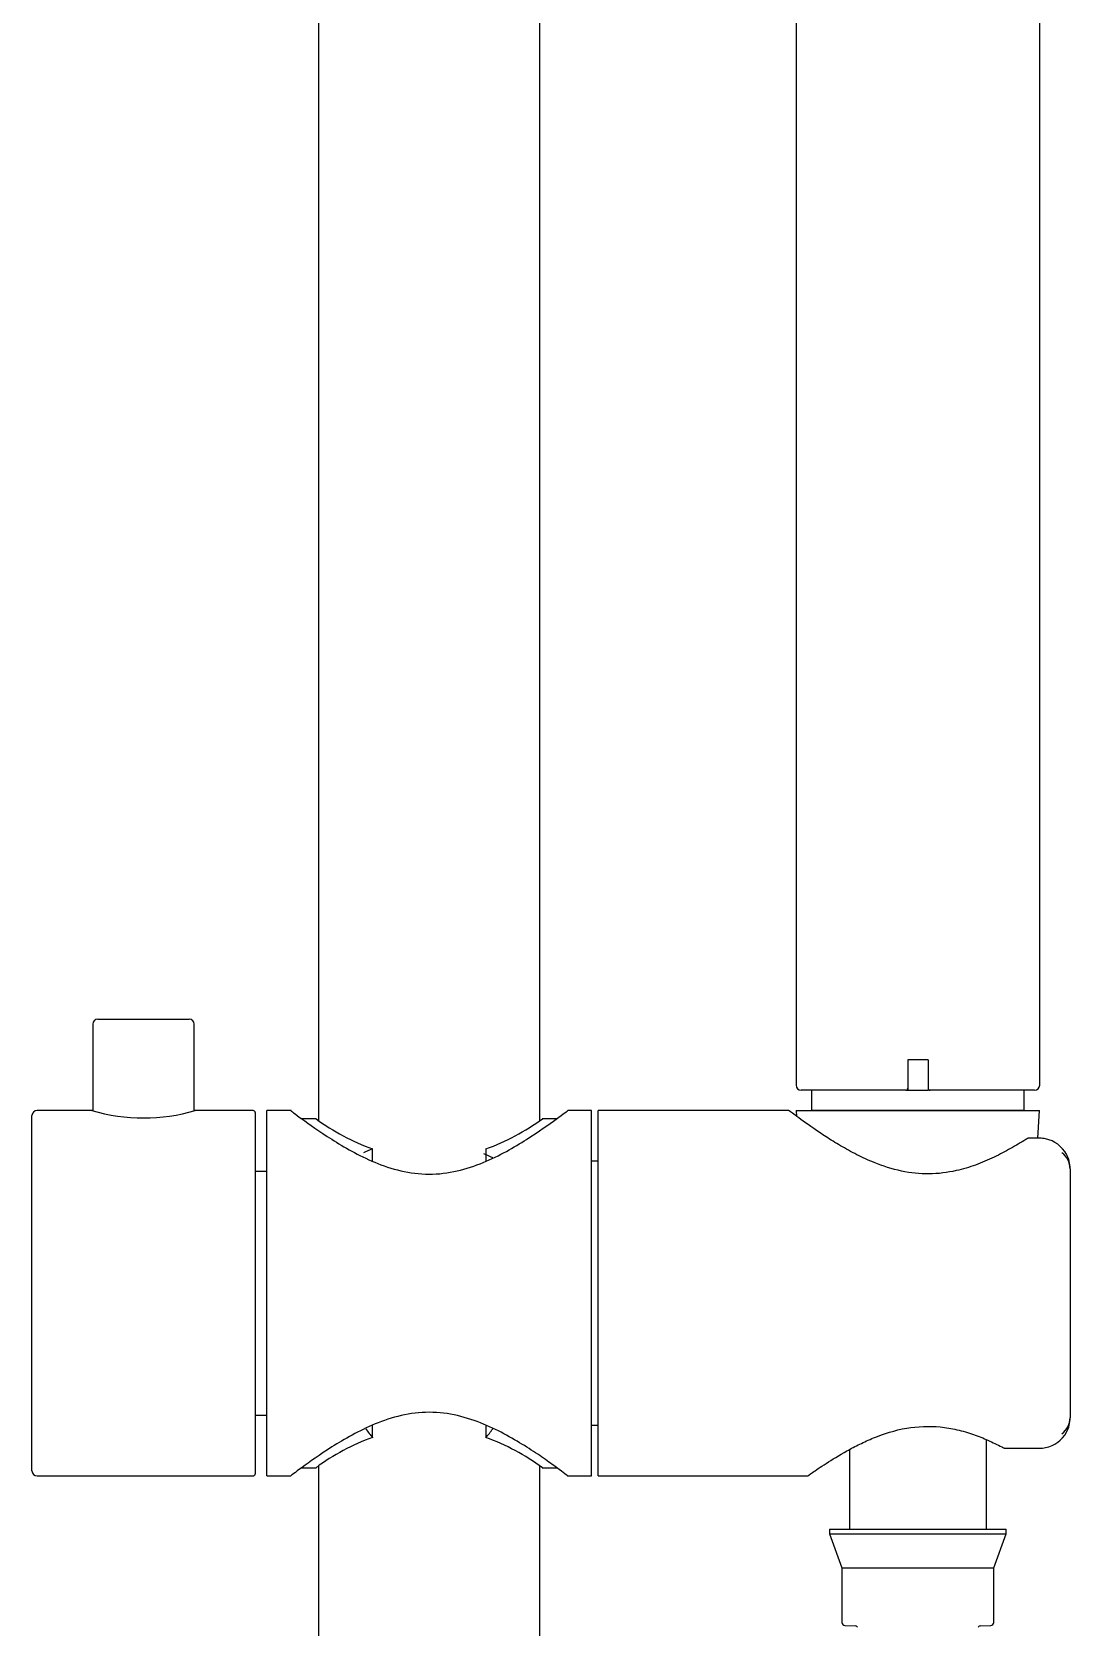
# Model space of a CAD drawing. Header units: millimetres. Extents: x -60 to 7633, y -2614 to 2146.
# Drawn here: x 6773.3 to 6875.6, y 1527.8 to 1685 of the extents above; entities that cross this region are included whole.
import ezdxf

# ---------------------------------------------------------------- set-up
doc = ezdxf.new("R2010")
doc.units = ezdxf.units.MM
doc.layers.get('0').update_dxf_attribs({"color": 250})

msp = doc.modelspace()

# ---------------------------------------------------------------- linework, layer by layer
at = {"linetype": 'Continuous'}
for p, q in [((6801.58, 1841.56), (6801.58, 1577.72)), ((6823.38, 1577.72), (6823.38, 1841.56)), ((6848.63, 1710.18), (6848.63, 1581.18)), ((6872.63, 1581.18), (6872.63, 1710.18)), ((6779.83, 1587.68), (6788.83, 1587.68)), ((6779.33, 1587.18), (6779.33, 1578.66)), ((6789.33, 1578.66), (6789.33, 1587.18)), ((6861.63, 1583.68), (6859.63, 1583.68)), ((6859.63, 1583.68), (6859.63, 1580.68)), ((6861.63, 1583.68), (6861.63, 1580.68)), ((6859.43, 1580.68), (6849.13, 1580.68)), ((6850.15, 1580.68), (6850.15, 1578.68)), ((6859.43, 1580.68), (6859.63, 1580.68)), ((6859.63, 1580.68), (6861.63, 1580.68)), ((6861.83, 1580.68), (6861.63, 1580.68)), ((6872.13, 1580.68), (6861.83, 1580.68)), ((6871.11, 1578.68), (6871.11, 1580.68)), ((6773.33, 1543.18), (6773.33, 1578.18)), ((6779.26, 1578.68), (6773.83, 1578.68)), ((6795.13, 1578.68), (6789.37, 1578.68)), ((6795.33, 1578.48), (6795.33, 1542.88)), ((6796.48, 1542.68), (6796.48, 1578.68)), ((6798.87, 1578.68), (6796.48, 1578.68)), ((6828.48, 1578.68), (6826.13, 1578.68)), ((6828.48, 1542.68), (6828.48, 1578.68)), ((6829.13, 1542.68), (6829.13, 1578.68)), ((6847.91, 1578.68), (6829.13, 1578.68)), ((6848.65, 1578.68), (6872.6, 1578.68)), ((6848.65, 1578.68), (6848.68, 1578.1)), ((6871.11, 1578.68), (6850.15, 1578.68)), ((6872.46, 1575.95), (6872.6, 1578.68)), ((6801.33, 1577.88), (6799.9, 1577.88)), ((6825.05, 1577.88), (6823.61, 1577.88)), ((6872.63, 1575.95), (6871.5, 1575.95)), ((6806.9, 1573.71), (6806.9, 1574.92)), ((6818.05, 1574.92), (6818.05, 1573.69)), ((6829.13, 1573.68), (6828.48, 1573.68)), ((6796.48, 1572.68), (6795.33, 1572.68)), ((6875.63, 1572.95), (6875.63, 1548.41)), ((6795.33, 1548.68), (6796.48, 1548.68)), ((6806.9, 1546.45), (6806.9, 1547.68)), ((6818.05, 1547.69), (6818.05, 1546.45)), ((6828.48, 1547.68), (6829.13, 1547.68)), ((6853.88, 1545.28), (6853.88, 1537.43)), ((6867.38, 1537.43), (6867.38, 1546.26)), ((6869.21, 1545.41), (6872.63, 1545.41)), ((6801.58, 1543.64), (6801.58, 1361.91)), ((6823.38, 1361.91), (6823.38, 1543.64)), ((6773.83, 1542.68), (6795.13, 1542.68)), ((6796.48, 1542.68), (6798.85, 1542.68)), ((6799.9, 1543.48), (6801.35, 1543.48)), ((6823.62, 1543.48), (6825.05, 1543.48)), ((6826.11, 1542.68), (6828.48, 1542.68)), ((6829.13, 1542.68), (6849.77, 1542.68)), ((6851.93, 1537.43), (6869.33, 1537.43)), ((6851.93, 1537.43), (6851.93, 1536.98)), ((6869.33, 1536.98), (6869.33, 1537.43)), ((6851.93, 1536.98), (6869.33, 1536.98)), ((6851.93, 1536.98), (6853.15, 1533.62)), ((6868.1, 1533.62), (6869.33, 1536.98)), ((6853.15, 1533.62), (6868.1, 1533.62)), ((6853.15, 1533.62), (6853.15, 1528.25)), ((6868.1, 1528.25), (6868.1, 1533.62)), ((6853.44, 1527.95), (6854.47, 1527.9)), ((6866.79, 1527.9), (6867.82, 1527.95))]:
    msp.add_line(p, q, dxfattribs=at)
for centre, radius, start, end in [((6779.83, 1587.18), 0.5, 90, 180), ((6788.83, 1587.18), 0.5, 0, 90), ((6849.13, 1581.18), 0.5, 180, 270), ((6859.43, 1580.88), 0.2, 270, 0), ((6861.83, 1580.88), 0.2, 180, 270), ((6872.13, 1581.18), 0.5, 270, 0), ((6773.83, 1578.18), 0.5, 90, 180), ((6784.33, 1595.91), 17.96, 253.505, 286.495), ((6795.13, 1578.48), 0.2, 0, 90), ((6814.21, 1595.29), 21.66, 233.4918, 250.2581), ((6810.75, 1595.26), 21.63, 289.7381, 306.5292), ((6872.63, 1572.95), 3, 78.7916, 90.0057), ((6872.63, 1572.95), 3, 28.3576, 78.7973), ((6873.66, 1572.94), 1.96, 0.2906, 53.6559), ((6872.63, 1572.95), 3, 0, 28.3576), ((6873.66, 1548.42), 1.96, 306.3441, 359.7094), ((6872.63, 1548.41), 3, 331.6424, 0), ((6872.63, 1548.41), 3, 281.2027, 331.6424), ((6814.2, 1526.11), 21.63, 109.7381, 126.5292), ((6810.74, 1526.07), 21.66, 53.4918, 70.2581), ((6872.63, 1548.41), 3, 269.9943, 281.2084), ((6872.63, 1548.41), 3, 295.5206, 298.3576), ((6773.83, 1543.18), 0.5, 180, 270), ((6795.13, 1542.88), 0.2, 270, 0), ((6853.45, 1528.25), 0.3, 180, 267), ((6854.45, 1527.6), 0.3, 37.9978, 87), ((6866.8, 1527.6), 0.3, 93, 142.0022), ((6867.8, 1528.25), 0.3, 273, 0)]:
    msp.add_arc(centre, radius, start, end, dxfattribs=at)
for major_axis, ratio, start_param, end_param in [((0, 15.29), 1, 0.37331, 0.438699), ((0, 14.75), 1, -0.438392, -0.37331), ((0, -17.2), 0.57735, -0.681973, -0.596084), ((0, -17.2), 0.57735, 0.596084, 0.681611)]:
    msp.add_ellipse((6812.48, 1560.68), major_axis=major_axis, ratio=ratio, start_param=start_param, end_param=end_param, dxfattribs=at)
for points, knots in [([(6798.83, 1578.68), (6798.83, 1578.68), (6799.22, 1578.38), (6800.64, 1577.34), (6801.65, 1576.62), (6804.08, 1575.08), (6805.5, 1574.25), (6807.91, 1573.25), (6808.78, 1572.95), (6810.57, 1572.54), (6811.52, 1572.42), (6813.4, 1572.41), (6814.33, 1572.53), (6816.14, 1572.94), (6816.99, 1573.23), (6819.42, 1574.24), (6820.83, 1575.06), (6823.28, 1576.61), (6824.28, 1577.32), (6825.36, 1578.11), (6825.64, 1578.32), (6826.03, 1578.61), (6826.13, 1578.68), (6826.13, 1578.68)], [0.5005168, 0.5005168, 0.5005168, 0.5005168, 0.5625, 0.5625, 0.625, 0.625, 0.6875, 0.6875, 0.71875, 0.71875, 0.75, 0.75, 0.78125, 0.78125, 0.8125, 0.8125, 0.875, 0.875, 0.9375, 0.9375, 0.96875, 0.96875, 1, 1, 1, 1]), ([(6871.25, 1575.82), (6871.01, 1575.68), (6870.54, 1575.38), (6869.77, 1574.94), (6868.98, 1574.51), (6867.85, 1573.94), (6866.36, 1573.3), (6864.22, 1572.65), (6861.73, 1572.33), (6858.92, 1572.64), (6856.54, 1573.42), (6854.57, 1574.33), (6852.98, 1575.21), (6851.55, 1576.1), (6849.9, 1577.22), (6848.34, 1578.34), (6847.91, 1578.68), (6847.91, 1578.68), (6847.91, 1578.68)], [0, 0, 0, 0, 0.0159985, 0.0317407, 0.0472814, 0.0626774, 0.0948525, 0.1249046, 0.165329, 0.2056735, 0.2492378, 0.2796491, 0.3117067, 0.342976, 0.374378, 0.438891, 0.5001664, 0.5002716, 0.5002716, 0.5002716, 0.5002716]), ([(6871.5, 1575.95), (6871.48, 1575.95), (6871.42, 1575.93), (6871.31, 1575.86), (6871.25, 1575.82)], [0.4441859, 0.4441859, 0.4441859, 0.4441859, 0.6977821, 0.999929, 0.999929, 0.999929, 0.999929]), ([(6812.48, 1548.95), (6811.53, 1548.95), (6810.61, 1548.83), (6808.82, 1548.42), (6807.95, 1548.13), (6805.54, 1547.13), (6804.11, 1546.3), (6801.68, 1544.77), (6800.67, 1544.04), (6799.24, 1543), (6798.83, 1542.69), (6798.83, 1542.68), (6798.83, 1542.68), (6798.83, 1542.68)], [0, 0, 0, 0, 0.03125, 0.03125, 0.0625, 0.0625, 0.125, 0.125, 0.1875, 0.1875, 0.25, 0.25, 0.250502, 0.250502, 0.250502, 0.250502]), ([(6826.13, 1542.68), (6826.13, 1542.68), (6826.03, 1542.75), (6825.66, 1543.03), (6825.38, 1543.24), (6824.67, 1543.76), (6824.24, 1544.07), (6823.25, 1544.76), (6822.7, 1545.13), (6820.86, 1546.29), (6819.45, 1547.11), (6817.02, 1548.12), (6816.17, 1548.41), (6814.37, 1548.83), (6813.43, 1548.95), (6812.48, 1548.95)], [0.7504692, 0.7504692, 0.7504692, 0.7504692, 0.78125, 0.78125, 0.8125, 0.8125, 0.84375, 0.84375, 0.875, 0.875, 0.9375, 0.9375, 0.96875, 0.96875, 1, 1, 1, 1]), ([(6849.77, 1542.68), (6849.77, 1542.68), (6850.1, 1542.92), (6851.47, 1543.86), (6853.2, 1544.93), (6854.87, 1545.81), (6856.74, 1546.66), (6859.37, 1547.52), (6862.32, 1547.63), (6864.52, 1547.26), (6866.1, 1546.79), (6867.58, 1546.2), (6868.45, 1545.76), (6868.89, 1545.54)], [0.5001395, 0.5001395, 0.5001395, 0.5001395, 0.5628901, 0.6257904, 0.6885893, 0.7203225, 0.7511893, 0.8156594, 0.8749786, 0.905481, 0.9374698, 0.9680303, 0.9999992, 0.9999992, 0.9999992, 0.9999992]), ([(6868.89, 1545.54), (6868.92, 1545.53), (6868.97, 1545.5), (6869.05, 1545.46), (6869.11, 1545.44), (6869.16, 1545.42), (6869.19, 1545.41), (6869.21, 1545.41), (6869.22, 1545.41)], [0, 0, 0, 0, 0.1160826, 0.2247762, 0.3266088, 0.4222218, 0.5123896, 0.5477159, 0.5477159, 0.5477159, 0.5477159])]:
    msp.add_open_spline(points, degree=3, knots=knots, dxfattribs=at)

doc.saveas('drawing.dxf')
